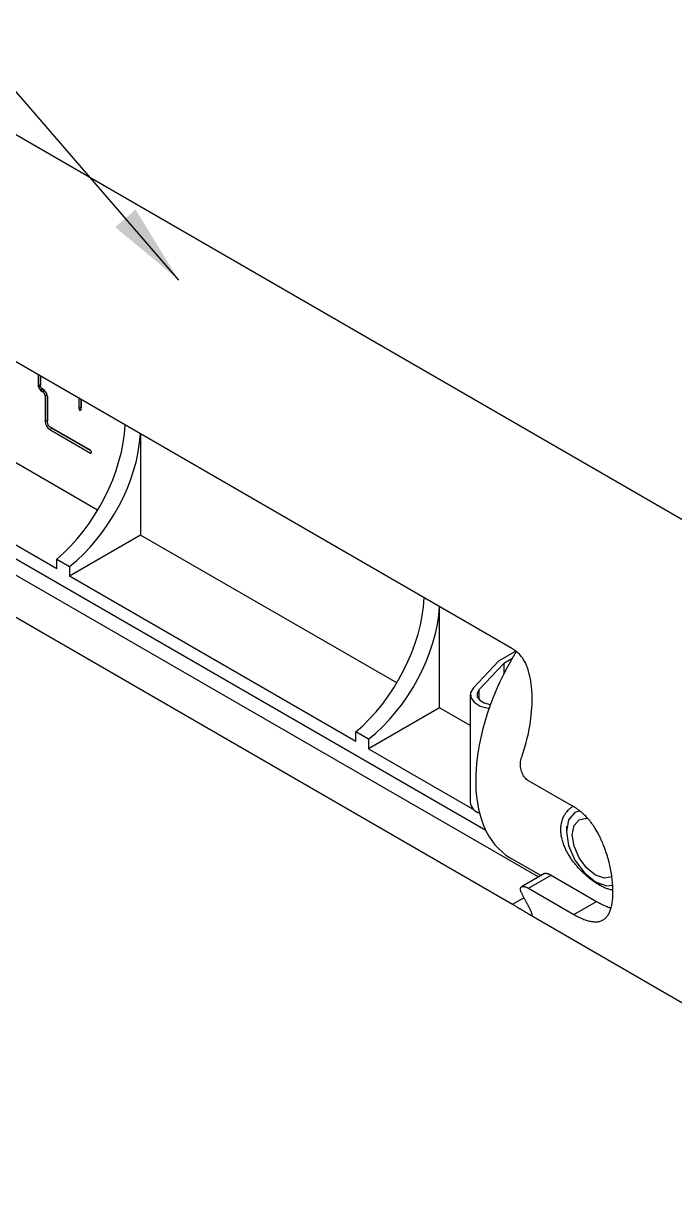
# Model space of a CAD drawing. Header units: millimetres. Extents: x 97 to 346, y 17 to 285.
# Drawn here: x 208.37 to 234.74, y 187.99 to 235.59 of the extents above; entities that cross this region are included whole.
import ezdxf

# ---------------------------------------------------------------- set-up
doc = ezdxf.new("R2010")
doc.units = ezdxf.units.MM
doc.dimstyles.new('SLDDIMSTYLE0', dxfattribs={"dimtxt": 0.18, "dimasz": 3.302, "dimexe": 0, "dimexo": 0.0625, "dimgap": 0, "dimtad": 0, "dimtih": 1, "dimtoh": 1, "dimdec": 0, "dimrnd": 1e-09, "dimzin": 0, "dimdsep": 46, "dimtxsty": 'Standard', "dimsah": 1, "dimcen": 0.09, "dimadec": 0, "dimazin": 0, "dimtfac": 3.302, "dimtdec": 0, "dimtofl": 0, "dimtmove": 0, "dimatfit": 3, "dimfxl": 1, "dimfrac": 2, "dimtolj": 1, "dimtzin": 0, "dimarcsym": 0})

msp = doc.modelspace()

# ---------------------------------------------------------------- linework, layer by layer
at = {"color": 7, "linetype": 'Continuous', "lineweight": 25}
for p, q in [((257.315, 202.655), (180.477, 247.013)), ((228.179, 210.283), (191.409, 231.51)), ((208.958, 221.379), (208.958, 220.926)), ((191.409, 221.167), (228.179, 199.94)), ((209.052, 220.98), (208.958, 220.926)), ((208.972, 220.879), (209.039, 220.763)), ((209.052, 221.324), (209.052, 220.98)), ((209.054, 220.916), (209.054, 221.323)), ((209.079, 220.85), (209.068, 220.87)), ((209.167, 220.782), (209.073, 220.727)), ((209.073, 220.727), (209.148, 220.684)), ((209.148, 220.795), (209.112, 220.816)), ((209.167, 220.782), (209.173, 220.779)), ((209.241, 220.522), (209.241, 219.488)), ((209.335, 220.497), (209.335, 219.543)), ((209.337, 219.433), (209.337, 220.467)), ((210.608, 220.426), (210.608, 220.004)), ((210.702, 220.059), (210.608, 220.004)), ((210.608, 220.004), (210.655, 219.923)), ((210.657, 219.922), (210.704, 219.949)), ((210.702, 220.372), (210.702, 220.059)), ((210.702, 220.059), (210.704, 220.044)), ((210.704, 219.949), (210.704, 220.371)), ((209.335, 219.543), (209.241, 219.488)), ((209.335, 219.543), (209.337, 219.513)), ((210.655, 219.923), (210.657, 219.922)), ((211.081, 218.318), (209.43, 219.271)), ((209.525, 219.215), (209.43, 219.16)), ((209.43, 219.16), (211.081, 218.207)), ((209.499, 219.231), (209.525, 219.215)), ((209.525, 219.215), (211.094, 218.309)), ((213.107, 218.983), (213.107, 214.888)), ((211.371, 215.891), (206.731, 218.569)), ((211.128, 218.236), (211.081, 218.318)), ((211.081, 218.207), (211.128, 218.234)), ((211.128, 218.234), (211.128, 218.236)), ((209.715, 213.524), (202.115, 217.911)), ((227.097, 202.925), (202.115, 217.346)), ((201.533, 217.033), (229.229, 201.044)), ((213.107, 214.888), (210.23, 213.227)), ((223.486, 208.897), (213.107, 214.888)), ((209.715, 213.524), (209.715, 213.908)), ((209.715, 213.908), (210.23, 213.611)), ((210.23, 213.611), (210.23, 213.227)), ((221.831, 206.53), (210.23, 213.227)), ((225.222, 207.894), (225.222, 211.99)), ((228.306, 210.182), (227.612, 209.776)), ((227.612, 209.776), (226.591, 208.708)), ((227.828, 209.683), (226.825, 208.634)), ((228.151, 209.872), (227.828, 209.683)), ((227.828, 209.683), (227.828, 209.276)), ((226.467, 208.429), (226.467, 204.074)), ((225.222, 207.894), (222.345, 206.233)), ((226.467, 207.176), (225.222, 207.894)), ((221.831, 206.53), (221.831, 206.914)), ((222.345, 206.617), (221.831, 206.914)), ((222.345, 206.617), (222.345, 206.233)), ((222.345, 206.233), (226.626, 203.762)), ((230.665, 203.88), (228.827, 204.942)), ((230.361, 203.1), (230.361, 202.888)), ((228.084, 201.825), (229.333, 201.104)), ((229.468, 201.182), (228.541, 200.647)), ((228.827, 200.587), (229.744, 201.116)), ((229.744, 201.116), (231.582, 200.055)), ((228.827, 200.587), (230.665, 199.525)), ((231.539, 200.847), (231.723, 200.74)), ((230.665, 199.525), (231.582, 200.055)), ((228.848, 199.537), (248.849, 187.99))]:
    msp.add_line(p, q, dxfattribs=at)
at = {"color": 8, "linetype": 'Continuous', "lineweight": 25}
for p, q in [((209.054, 220.926), (208.972, 220.879)), ((209.121, 220.811), (209.039, 220.763)), ((209.226, 220.73), (209.148, 220.684)), ((209.32, 220.568), (209.241, 220.522)), ((210.704, 219.951), (210.655, 219.923)), ((210.704, 219.949), (210.657, 219.922)), ((211.128, 218.234), (211.081, 218.207)), ((226.825, 208.224), (226.825, 208.634)), ((228.179, 199.94), (228.642, 200.207))]:
    msp.add_line(p, q, dxfattribs=at)
at = {"color": 7, "linetype": 'Continuous', "lineweight": 25, "flags": 128}
for points in [[(226.591, 208.708), (226.477, 208.512), (226.49, 208.306), (226.627, 208.115), (226.872, 207.965), (227.194, 207.874), (227.227, 207.869)], [(226.825, 208.634), (226.741, 208.49), (226.75, 208.339), (226.851, 208.199), (227.031, 208.089), (227.266, 208.022), (227.281, 208.019)], [(230.921, 203.723), (230.706, 203.651), (230.45, 203.357), (230.361, 202.888), (230.45, 202.315), (230.706, 201.726), (231.088, 201.21), (231.539, 200.846), (231.99, 200.69), (232.249, 200.711)], [(232.206, 201.053), (231.9, 200.993), (231.539, 201.119), (231.178, 201.41), (230.873, 201.822), (230.668, 202.294), (230.596, 202.752), (230.668, 203.127), (230.873, 203.362), (231.178, 203.422), (231.229, 203.415)]]:
    msp.add_lwpolyline(points, dxfattribs=at)
at = {"color": 7, "linetype": 'Continuous', "lineweight": 25}
for centre, radius, start, end in [((209.056, 220.929), 0.0979, 181.9565, 211.1437), ((209.13, 220.981), 0.0772, 180.3901, 191.9603), ((209.149, 220.919), 0.0945, 181.9565, 211.1437), ((209.125, 220.811), 0.0979, 208.8556, 238.0453), ((209.162, 220.896), 0.0945, 208.8556, 238.0453), ((208.926, 220.448), 0.412, 2.6055, 57.3945), ((209.038, 220.513), 0.203, 2.6055, 57.3945), ((209.206, 220.848), 0.0769, 228.4967, 239.6261), ((209.652, 219.507), 0.412, 182.6055, 237.3945), ((209.54, 219.442), 0.203, 182.6055, 237.3945), ((240.862, 202.095), 12.89, 161.45, 163.0089), ((227, 204.136), 0.537, 186.6269, 253.0725), ((232.09, 202.094), 3.931, 205.2447, 208.6855)]:
    msp.add_arc(centre, radius, start, end, dxfattribs=at)
for centre, major_axis, ratio, start_param, end_param in [((209.021, 217.493), (2.435, 4.367), 0.567218, 4.11984, 5.433864), ((209.51, 217.21), (2.566, 4.292), 0.587369, 4.137304, 5.451328), ((221.136, 210.499), (2.435, 4.367), 0.567218, 4.11984, 5.433864), ((221.625, 210.217), (2.566, 4.292), 0.587369, 4.137304, 5.451328), ((231.457, 207.806), (3.345, 5.998), 0.567218, 1.492513, 3.133165)]:
    msp.add_ellipse(centre, major_axis=major_axis, ratio=ratio, start_param=start_param, end_param=end_param, dxfattribs=at)
for points, knots in [([(228.641, 206.195), (228.682, 206.327), (228.821, 206.775), (228.971, 207.65), (228.995, 208.684), (228.82, 209.523), (228.525, 210.039), (228.275, 210.215), (228.179, 210.283)], [0, 0, 0, 0, 0.090992, 0.308751, 0.558822, 0.760425, 0.907754, 1, 1, 1, 1]), ([(228.827, 204.942), (228.813, 204.95), (228.75, 204.99), (228.646, 205.095), (228.546, 205.28), (228.493, 205.5), (228.494, 205.701), (228.523, 205.817), (228.534, 205.861)], [0, 0, 0, 0, 0.054792, 0.251617, 0.449659, 0.653925, 0.869152, 1, 1, 1, 1]), ([(232.244, 200.516), (232.231, 200.517), (232.178, 200.519), (232.076, 200.545), (231.939, 200.593), (231.793, 200.66), (231.655, 200.737), (231.503, 200.835), (231.35, 200.945), (231.197, 201.07), (231.034, 201.217), (230.888, 201.364), (230.749, 201.523), (230.627, 201.677), (230.503, 201.853), (230.404, 202.022), (230.34, 202.146), (230.283, 202.271), (230.221, 202.431), (230.169, 202.62), (230.139, 202.805), (230.13, 202.983), (230.142, 203.139), (230.173, 203.299), (230.224, 203.447), (230.296, 203.581), (230.383, 203.702), (230.484, 203.807), (230.574, 203.867), (230.613, 203.892)], [0, 0, 0, 0, 0.01323, 0.054726, 0.093928, 0.133991, 0.174691, 0.203077, 0.251095, 0.290248, 0.318763, 0.376699, 0.406178, 0.435757, 0.485765, 0.526524, 0.54653, 0.566535, 0.607385, 0.648872, 0.687834, 0.727636, 0.768053, 0.796609, 0.844899, 0.884259, 0.913223, 0.962177, 1, 1, 1, 1]), ([(230.665, 199.525), (230.695, 199.509), (230.753, 199.476), (230.843, 199.429), (230.934, 199.385), (231.058, 199.332), (231.208, 199.278), (231.347, 199.245), (231.452, 199.231), (231.552, 199.226), (231.669, 199.235), (231.775, 199.267), (231.852, 199.307), (231.925, 199.357), (231.982, 199.414), (232.026, 199.472), (232.055, 199.514), (232.087, 199.57), (232.121, 199.644), (232.162, 199.752), (232.19, 199.859), (232.209, 199.959), (232.22, 200.029), (232.232, 200.118), (232.241, 200.228), (232.247, 200.379), (232.247, 200.52), (232.241, 200.646), (232.236, 200.733), (232.227, 200.841), (232.213, 200.971), (232.189, 201.146), (232.15, 201.372), (232.099, 201.603), (232.05, 201.788), (231.995, 201.974), (231.941, 202.136), (231.871, 202.32), (231.814, 202.458), (231.742, 202.615), (231.653, 202.793), (231.568, 202.942), (231.489, 203.065), (231.434, 203.147), (231.364, 203.244), (231.277, 203.353), (231.157, 203.491), (231.045, 203.601), (230.945, 203.686), (230.876, 203.741), (230.803, 203.794), (230.727, 203.844), (230.686, 203.868), (230.665, 203.88)], [0, 0, 0, 0, 0.014777, 0.02959, 0.046239, 0.062888, 0.096846, 0.131284, 0.148199, 0.165115, 0.199577, 0.234496, 0.252179, 0.269861, 0.305924, 0.315034, 0.324108, 0.342526, 0.360319, 0.378113, 0.414465, 0.423659, 0.432811, 0.451421, 0.46852, 0.485619, 0.520542, 0.529371, 0.538162, 0.556022, 0.572715, 0.589408, 0.623443, 0.657949, 0.675065, 0.692182, 0.727059, 0.735863, 0.762413, 0.780199, 0.797985, 0.834272, 0.843441, 0.852572, 0.871115, 0.888804, 0.906492, 0.942642, 0.951785, 0.960887, 0.979399, 0.989693, 1, 1, 1, 1]), ([(229.468, 201.182), (229.471, 201.183), (229.479, 201.188), (229.497, 201.193), (229.521, 201.195), (229.55, 201.193), (229.58, 201.187), (229.611, 201.178), (229.646, 201.165), (229.675, 201.152), (229.698, 201.141), (229.713, 201.133), (229.728, 201.125), (229.739, 201.119), (229.744, 201.116)], [0, 0, 0, 0, 0.056544, 0.17167, 0.289812, 0.409052, 0.513093, 0.617926, 0.725318, 0.833616, 0.87508, 0.916597, 0.958272, 1, 1, 1, 1]), ([(228.534, 200.418), (228.529, 200.43), (228.518, 200.454), (228.507, 200.489), (228.499, 200.521), (228.496, 200.551), (228.497, 200.578), (228.503, 200.602), (228.513, 200.622), (228.527, 200.638), (228.545, 200.65), (228.567, 200.658), (228.592, 200.663), (228.62, 200.663), (228.65, 200.659), (228.682, 200.651), (228.717, 200.64), (228.747, 200.628), (228.772, 200.616), (228.79, 200.607), (228.808, 200.598), (228.821, 200.59), (228.827, 200.587)], [0, 0, 0, 0, 0.057771, 0.115921, 0.175293, 0.2351, 0.292877, 0.351085, 0.410704, 0.470833, 0.525416, 0.580417, 0.636782, 0.693637, 0.744738, 0.796219, 0.848919, 0.902049, 0.926429, 0.950852, 0.975404, 1, 1, 1, 1]), ([(228.179, 199.94), (228.191, 199.933), (228.229, 199.911), (228.278, 199.883), (228.329, 199.853), (228.387, 199.818), (228.445, 199.783), (228.5, 199.75), (228.539, 199.726), (228.577, 199.703), (228.613, 199.681), (228.644, 199.661), (228.677, 199.641), (228.717, 199.616), (228.76, 199.589), (228.797, 199.566), (228.827, 199.549), (228.853, 199.533), (228.877, 199.52), (228.896, 199.51), (228.915, 199.501), (228.932, 199.494), (228.949, 199.49), (228.961, 199.49), (228.969, 199.494), (228.974, 199.503), (228.975, 199.514), (228.974, 199.525), (228.972, 199.535), (228.969, 199.547), (228.964, 199.563), (228.956, 199.585), (228.943, 199.617), (228.927, 199.653), (228.908, 199.695), (228.886, 199.741), (228.865, 199.784), (228.846, 199.822), (228.83, 199.853), (228.813, 199.885), (228.796, 199.919), (228.777, 199.956), (228.757, 199.993), (228.736, 200.033), (228.714, 200.074), (228.691, 200.116), (228.667, 200.161), (228.65, 200.192), (228.641, 200.207)], [0, 0, 0, 0, 0.011454, 0.034411, 0.045918, 0.061847, 0.093726, 0.10968, 0.125608, 0.14156, 0.158516, 0.175496, 0.186615, 0.20888, 0.242265, 0.264544, 0.286784, 0.309056, 0.33292, 0.356817, 0.372085, 0.402657, 0.433229, 0.463796, 0.494363, 0.524927, 0.556597, 0.572978, 0.589381, 0.60579, 0.621344, 0.652481, 0.683617, 0.714754, 0.745892, 0.77703, 0.809206, 0.825805, 0.84243, 0.859063, 0.876561, 0.894069, 0.911567, 0.929076, 0.946574, 0.964083, 0.982035, 1, 1, 1, 1]), ([(231.582, 200.055), (231.609, 200.04), (231.663, 200.009), (231.747, 199.964), (231.835, 199.921), (231.955, 199.867), (232.069, 199.821), (232.146, 199.801), (232.169, 199.795)], [0, 0, 0, 0, 0.125899, 0.252068, 0.403461, 0.554854, 0.863633, 1, 1, 1, 1])]:
    msp.add_open_spline(points, degree=3, knots=knots, dxfattribs=at)

# ---------------------------------------------------------------- leaders
at = {"color": 7, "linetype": 'Continuous', "lineweight": 18}
msp.add_leader([(214.657, 225.21), (170.2, 276.575)], dimstyle='SLDDIMSTYLE0', dxfattribs=at)

doc.saveas('drawing.dxf')
